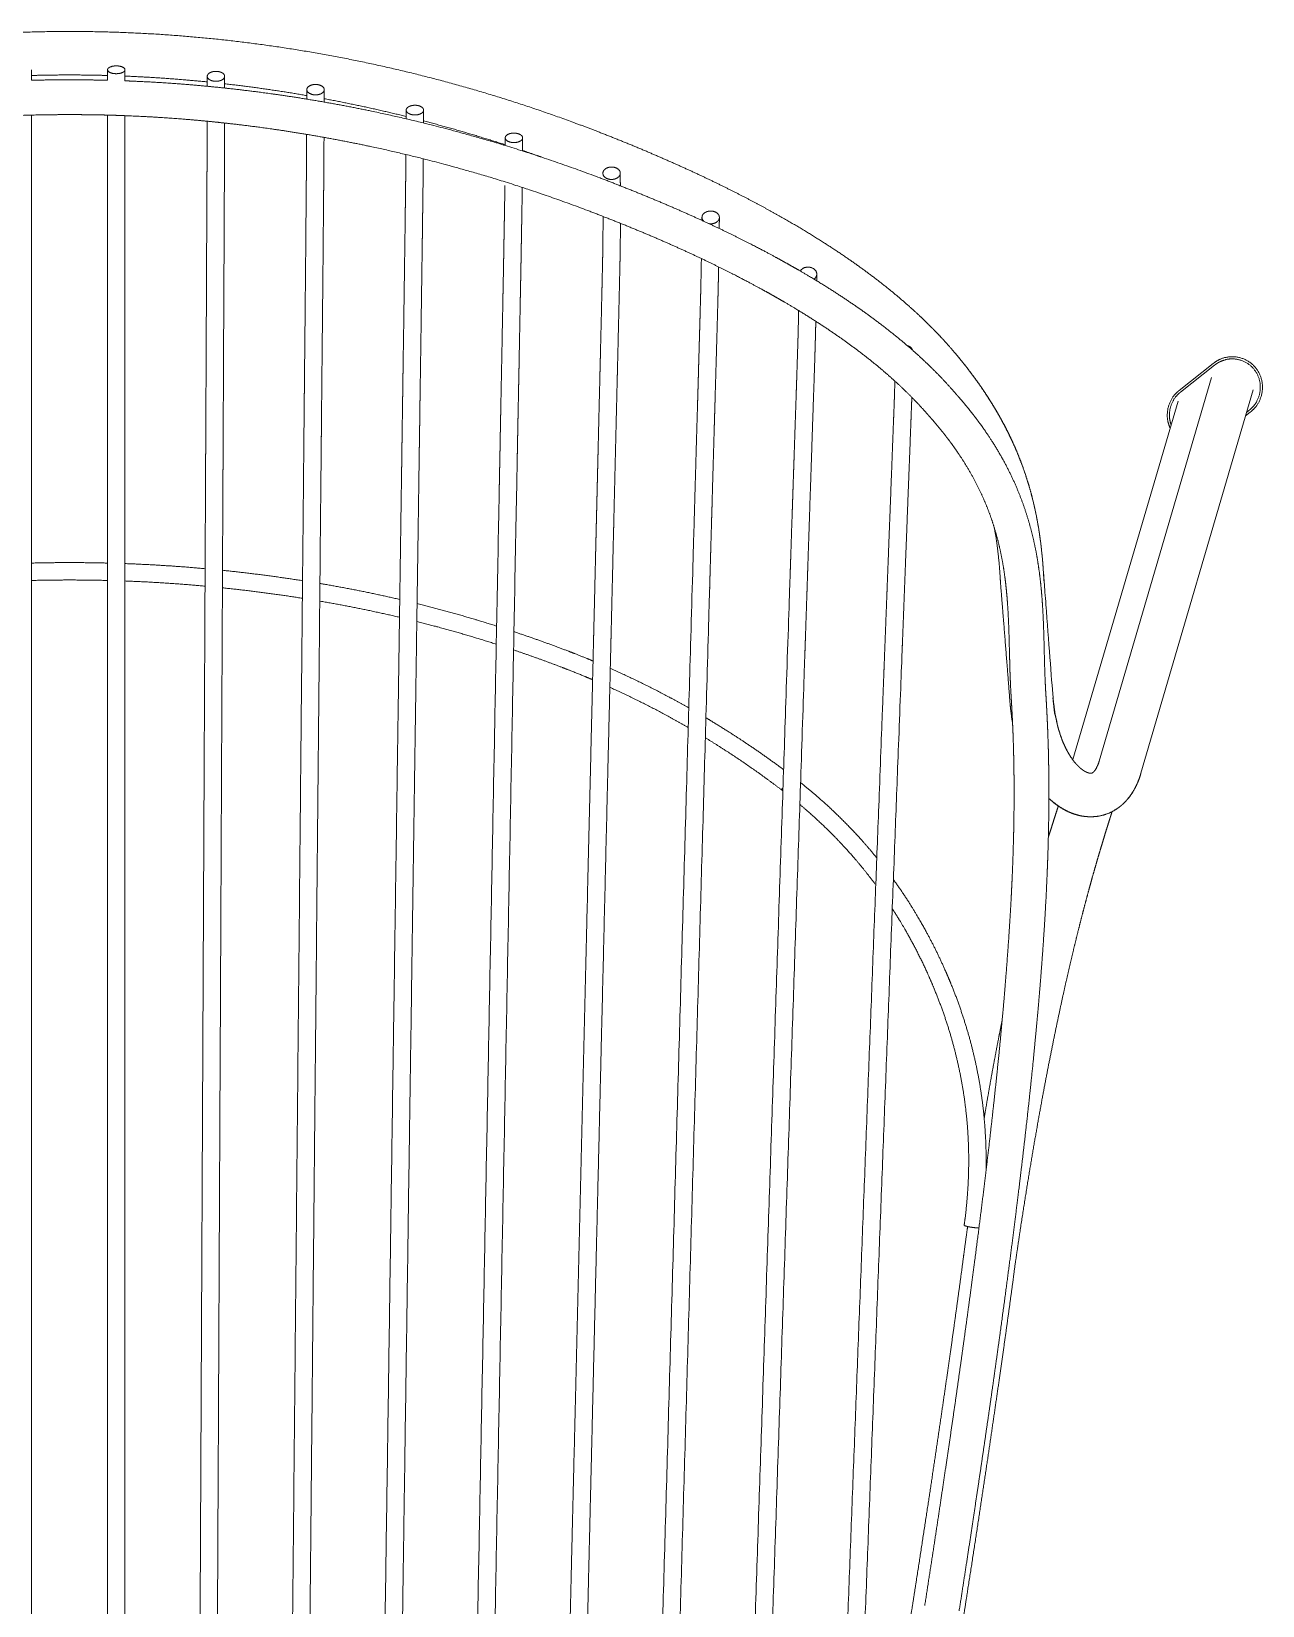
# Model space of a CAD drawing. Header units: centimetres. Extents: x 74334 to 208029, y -167 to 158206.
# Drawn here: x 100882 to 129178, y 122019 to 158206 of the extents above; entities that cross this region are included whole.
import ezdxf

# ---------------------------------------------------------------- set-up
doc = ezdxf.new("R2010")
doc.units = ezdxf.units.CM
doc.header["$LTSCALE"] = 1000
doc.layers.add('2D Drawing', color=7, linetype='Continuous', lineweight=18)

# ---------------------------------------------------------------- blocks, each defined once
blk = doc.blocks.new('Gruppo')
at = {"layer": '2D Drawing'}
for p, q in [((-40213, 78222), (-40213, 77980)), ((-38463, 77980), (-38463, 78222)), ((-38063, 78222), (-38063, 77968)), ((-40213, 77180), (-40213, 76257)), ((-38463, 76257), (-38463, 77180)), ((-38063, 77167), (-38063, 76257)), ((-40213, 76257), (-40213, 26573)), ((-38463, 26573), (-38463, 76257)), ((-38063, 76257), (-38063, 26573)), ((-13050, 71468), (-13830, 70852)), ((-13019, 71429), (-13799, 70813)), ((-15670, 62330), (-13091, 71147)), ((-11993, 71247), (-11993, 71247)), ((-13856, 70605), (-16272, 62362)), ((-12131, 70866), (-14710, 62050)), ((-12308, 70263), (-12196, 70351)), ((-12227, 70391), (-12283, 70346)), ((-17004, 67256), (-17004, 67256)), ((-16285, 62307), (-16285, 62307))]:
    blk.add_line(p, q, dxfattribs=at)
at = {"layer": '2D Drawing', "flags": 128}
for points in [[(-19547, 70224, 0.00461), (-19544, 70220)], [(-33508, 66399, 0.000536), (-33582, 66411)], [(-22940, 61643, 0.000954), (-22976, 61670)]]:
    blk.add_lwpolyline(points, format="xyb", dxfattribs=at)
at = {"layer": '2D Drawing'}
for points in [[(-51520, 76785), (-50068, 77350), (-47062, 78218), (-44761, 78658), (-43219, 78879), (-41670, 79028), (-40116, 79103), (-38560, 79103), (-37006, 79028), (-35457, 78879), (-33915, 78658), (-32384, 78365), (-30866, 78002), (-29365, 77569), (-27883, 77068), (-27156, 76785)], [(-38263, 78311), (-38281, 78311), (-38337, 78307), (-38408, 78286), (-38453, 78255), (-38463, 78230), (-38463, 78214), (-38453, 78188), (-38408, 78157), (-38337, 78136), (-38281, 78132), (-38245, 78132), (-38189, 78136), (-38119, 78157), (-38073, 78188), (-38063, 78214), (-38063, 78230), (-38073, 78255), (-38119, 78286), (-38189, 78307), (-38245, 78311), (-38263, 78311)], [(-36105, 78157), (-36076, 78172), (-36005, 78186), (-35972, 78186)], [(-35972, 78186), (-35957, 78186), (-35912, 78182), (-35853, 78165), (-35805, 78138), (-35784, 78112), (-35780, 78104)], [(-38463, 78091), (-38682, 78097), (-39119, 78103), (-39557, 78103), (-39994, 78097), (-40213, 78091)], [(-40213, 77980), (-40091, 77984), (-39848, 77988), (-39630, 77990), (-39435, 77991), (-39240, 77991), (-39046, 77990), (-38852, 77988), (-38657, 77985), (-38536, 77982), (-38487, 77981), (-38463, 77980)], [(-36172, 77943), (-36643, 77990), (-37589, 78057), (-38063, 78077)], [(-38063, 77968), (-37993, 77965), (-37852, 77959), (-37393, 77938), (-36617, 77884), (-36035, 77830), (-35648, 77789), (-35261, 77744), (-34875, 77695), (-34296, 77614), (-33527, 77489), (-32761, 77347), (-31998, 77187), (-31238, 77010), (-30483, 76816), (-29356, 76499), (-27872, 76011), (-27143, 75734)], [(-36105, 78157), (-36138, 78140), (-36172, 78093), (-36172, 78064), (-36168, 78048), (-36164, 78040)], [(-36172, 77842), (-36172, 77898), (-36172, 78013), (-36172, 78072)], [(-35838, 77987), (-35867, 77972), (-35939, 77958), (-35986, 77958), (-36031, 77961), (-36091, 77978), (-36138, 78006), (-36159, 78031), (-36164, 78040)], [(-35838, 77987), (-35805, 78003), (-35772, 78050), (-35772, 78079), (-35775, 78095), (-35780, 78104)], [(-35772, 78072), (-35772, 78002), (-35772, 77868), (-35772, 77802)], [(-33883, 77629), (-34353, 77711), (-35298, 77846), (-35772, 77900)], [(-33883, 77765), (-33883, 77776), (-33873, 77809), (-33827, 77851), (-33757, 77878), (-33701, 77884), (-33683, 77884)], [(-33483, 77764), (-33483, 77764), (-33483, 77764), (-33483, 77775), (-33493, 77809), (-33539, 77850), (-33609, 77878), (-33665, 77884), (-33683, 77884)], [(-33884, 77547), (-33883, 77600), (-33883, 77709), (-33883, 77765)], [(-33683, 77645), (-33700, 77645), (-33757, 77651), (-33827, 77679), (-33873, 77720), (-33883, 77754), (-33883, 77765), (-33883, 77765), (-33883, 77765)], [(-33483, 77764), (-33483, 77741), (-33518, 77691), (-33553, 77674)], [(-33483, 77764), (-33483, 77729), (-33483, 77660), (-33483, 77589), (-33484, 77516), (-33484, 77479)], [(-31600, 77148), (-32067, 77264), (-33010, 77469), (-33484, 77557)], [(-27427, 74986), (-28139, 75256), (-29589, 75734), (-30691, 76043), (-31428, 76233), (-32170, 76406), (-32916, 76562), (-33665, 76701), (-34415, 76823), (-34980, 76902), (-35358, 76950), (-35735, 76994), (-36114, 77034), (-36681, 77086), (-37439, 77139), (-38009, 77165), (-38388, 77179), (-38673, 77185), (-38863, 77188), (-39053, 77190), (-39243, 77191), (-39433, 77191), (-39623, 77190), (-39813, 77188), (-40003, 77185), (-40288, 77179), (-40667, 77165), (-41236, 77139), (-41994, 77086), (-43130, 76981), (-44637, 76771), (-46134, 76492), (-47619, 76146), (-49087, 75734), (-50537, 75256), (-51249, 74986)], [(-31600, 77094), (-31600, 77143), (-31599, 77244), (-31599, 77296)], [(-31534, 77377), (-31566, 77361), (-31599, 77316), (-31599, 77288), (-31595, 77273), (-31591, 77265)], [(-31199, 77294), (-31199, 77284), (-31209, 77253), (-31255, 77214), (-31324, 77189), (-31381, 77183), (-31413, 77183), (-31458, 77187), (-31518, 77204), (-31566, 77231), (-31587, 77257), (-31591, 77265)], [(-31534, 77377), (-31506, 77392), (-31433, 77406), (-31400, 77406)], [(-31400, 77406), (-31385, 77406), (-31339, 77403), (-31280, 77386), (-31232, 77358), (-31211, 77333), (-31207, 77325)], [(-31199, 77294), (-31199, 77294), (-31199, 77294), (-31199, 77302), (-31203, 77317), (-31207, 77325)], [(-31199, 77294), (-31199, 77249), (-31200, 77161), (-31200, 77088), (-31200, 77028), (-31200, 76998)], [(-33894, 75742), (-33893, 75830), (-33892, 76029), (-33890, 76275), (-33888, 76577), (-33887, 76737)], [(-29323, 76497), (-29788, 76648), (-30727, 76923), (-31200, 77046)], [(-29122, 76766), (-29140, 76766), (-29197, 76761), (-29267, 76736), (-29312, 76698), (-29322, 76668), (-29322, 76648), (-29312, 76618), (-29267, 76579), (-29197, 76554), (-29140, 76549), (-29105, 76549), (-29048, 76554), (-28978, 76578), (-28932, 76616), (-28922, 76647), (-28922, 76666), (-28932, 76697), (-28978, 76735), (-29048, 76760), (-29105, 76766), (-29122, 76766)], [(-27156, 76785), (-26902, 76686), (-26399, 76483), (-25913, 76278), (-25445, 76074), (-24994, 75869), (-24560, 75664), (-24142, 75458), (-23740, 75253), (-23354, 75047), (-22984, 74842), (-22629, 74636), (-22288, 74431), (-21962, 74225), (-21650, 74021), (-21351, 73816), (-21066, 73612), (-20774, 73394), (-20478, 73160), (-20198, 72926), (-19934, 72692), (-19765, 72535), (-19680, 72453), (-19561, 72337), (-19413, 72186), (-19232, 71995), (-19026, 71763), (-18931, 71648)], [(-33488, 76667), (-33489, 76526), (-33490, 76258), (-33492, 76051), (-33493, 75896), (-33493, 75802), (-33494, 75759), (-33494, 75739)], [(-29323, 76481), (-29323, 76524), (-29323, 76613), (-29322, 76658)], [(-28922, 76656), (-28922, 76621), (-28923, 76552), (-28923, 76476), (-28924, 76395), (-28924, 76356)], [(-28493, 76215), (-28600, 76253), (-28816, 76328), (-28924, 76364)], [(-31608, 75922), (-31608, 76005), (-31606, 76181), (-31605, 76273)], [(-31206, 76175), (-31207, 76109), (-31208, 75980), (-31208, 75919)], [(-31617, 75203), (-31616, 75286), (-31613, 75456), (-31612, 75592), (-31611, 75689), (-31610, 75762), (-31609, 75809), (-31609, 75855), (-31609, 75899), (-31608, 75922)], [(-31208, 75919), (-31209, 75895), (-31209, 75851), (-31210, 75741), (-31213, 75498), (-31216, 75272), (-31217, 75198)], [(-27143, 75734), (-26890, 75638), (-26387, 75440), (-25901, 75241), (-25434, 75042), (-24983, 74842), (-24550, 74643), (-24132, 74443), (-23732, 74243), (-23419, 74080), (-23190, 73959), (-23006, 73858), (-22866, 73780), (-22623, 73643), (-22283, 73444), (-21958, 73245), (-21647, 73046), (-21349, 72847), (-21065, 72650), (-20775, 72437), (-20480, 72210), (-20201, 71984), (-19938, 71758), (-19691, 71532), (-19458, 71307), (-19240, 71082), (-19036, 70858), (-18942, 70747)], [(-26878, 75986), (-26896, 75986), (-26953, 75978), (-27023, 75946), (-27068, 75895), (-27078, 75855), (-27078, 75830), (-27068, 75789), (-27023, 75740), (-26953, 75707), (-26896, 75700), (-26861, 75701), (-26804, 75708), (-26734, 75741), (-26688, 75791), (-26678, 75831), (-26678, 75857), (-26688, 75897), (-26734, 75947), (-26804, 75979), (-26861, 75986), (-26878, 75986)], [(-26678, 75843), (-26678, 75770), (-26677, 75625), (-26676, 75554)], [(-29346, 74616), (-29345, 74665), (-29343, 74765), (-29340, 74933), (-29336, 75180), (-29334, 75346), (-29333, 75410), (-29332, 75472), (-29332, 75533), (-29331, 75565)], [(-28932, 75517), (-28932, 75497), (-28932, 75457), (-28934, 75317), (-28939, 74994), (-28944, 74703), (-28946, 74609)], [(-19547, 70224), (-19633, 70324), (-19819, 70529), (-20019, 70736), (-20234, 70944), (-20464, 71154), (-20709, 71366), (-20971, 71579), (-21249, 71793), (-21525, 71995), (-21795, 72183), (-22079, 72373), (-22378, 72564), (-22690, 72755), (-23018, 72948), (-23253, 73080), (-23391, 73157), (-23569, 73254), (-23789, 73371), (-24092, 73529), (-24482, 73723), (-24888, 73918), (-25311, 74113), (-25752, 74308), (-26209, 74503), (-26685, 74697), (-27178, 74892), (-27427, 74986)], [(-24715, 74948), (-24735, 74938), (-24784, 74896), (-24800, 74846), (-24800, 74830)], [(-24715, 74948), (-24688, 74962), (-24628, 74974), (-24573, 74974), (-24484, 74955), (-24423, 74899), (-24413, 74878)], [(-27085, 73802), (-27083, 73895), (-27080, 74100), (-27077, 74323), (-27075, 74563), (-27075, 74731), (-27075, 74810), (-27075, 74851)], [(-26675, 74693), (-26675, 74563), (-26677, 74320), (-26680, 74095), (-26683, 73888), (-26685, 73793)], [(-24801, 74758), (-24801, 74776), (-24800, 74812), (-24800, 74830)], [(-24757, 74738), (-24779, 74759), (-24800, 74807), (-24800, 74829), (-24800, 74830), (-24800, 74830)], [(-24600, 74682), (-24610, 74682), (-24632, 74683), (-24642, 74685)], [(-24400, 74825), (-24400, 74812), (-24411, 74771), (-24456, 74721), (-24526, 74688), (-24582, 74681), (-24600, 74682)], [(-24400, 74825), (-24400, 74826), (-24400, 74826), (-24400, 74839), (-24406, 74865), (-24413, 74878)], [(-24400, 74825), (-24401, 74761), (-24402, 74634), (-24403, 74572)], [(-24834, 72946), (-24831, 73032), (-24827, 73221), (-24822, 73450), (-24816, 73730), (-24814, 73882)], [(-24417, 73690), (-24419, 73591), (-24423, 73402), (-24427, 73211), (-24432, 73022), (-24434, 72935)], [(-22541, 73595), (-22529, 73616), (-22467, 73669), (-22385, 73685), (-22360, 73685)], [(-22360, 73685), (-22342, 73684), (-22286, 73676), (-22216, 73639), (-22171, 73582), (-22161, 73537), (-22161, 73522), (-22161, 73521), (-22161, 73521)], [(-22161, 73521), (-22162, 73492), (-22193, 73430), (-22224, 73407)], [(-22161, 73521), (-22162, 73483), (-22163, 73408), (-22164, 73371)], [(-22593, 72052), (-22589, 72199), (-22582, 72516), (-22578, 72686)], [(-22183, 72439), (-22186, 72335), (-22191, 72136), (-22194, 72041)], [(-22623, 71108), (-22620, 71207), (-22610, 71509), (-22600, 71827), (-22596, 71967), (-22594, 72023), (-22593, 72052)], [(-22194, 72041), (-22194, 72012), (-22196, 71956), (-22198, 71897), (-22199, 71836), (-22201, 71773), (-22203, 71710), (-22205, 71646), (-22207, 71581), (-22212, 71433), (-22219, 71206), (-22223, 71095)], [(-19957, 71773), (-19964, 71791), (-20000, 71843), (-20061, 71876), (-20083, 71882)], [(-18931, 71648), (-18855, 71557), (-18714, 71380), (-18580, 71203), (-18452, 71027), (-18331, 70852), (-18217, 70678), (-18108, 70505), (-18006, 70333), (-17910, 70162), (-17820, 69993), (-17735, 69824), (-17656, 69656), (-17582, 69489), (-17514, 69323), (-17417, 69073), (-17309, 68748), (-17241, 68509), (-17200, 68350), (-17143, 68112), (-17082, 67801), (-17033, 67495), (-16996, 67194), (-16967, 66899), (-16947, 66612), (-16939, 66469)], [(-16882, 65774), (-16947, 66613), (-16967, 66901), (-16996, 67195), (-17033, 67496), (-17082, 67802), (-17143, 68113), (-17200, 68351), (-17242, 68510), (-17310, 68749), (-17418, 69074), (-17514, 69323), (-17583, 69489), (-17656, 69656), (-17735, 69824), (-17820, 69993), (-17910, 70163), (-18006, 70334), (-18108, 70505), (-18217, 70678), (-18331, 70852), (-18452, 71027), (-18580, 71203), (-18714, 71380), (-18855, 71557), (-18931, 71648)], [(-12196, 70351), (-12141, 70394), (-12002, 70553), (-11910, 70820), (-11924, 71101), (-12045, 71357), (-12257, 71545), (-12526, 71634), (-12808, 71610), (-12996, 71512), (-13050, 71468)], [(-13019, 71429), (-12992, 71451), (-12934, 71488), (-12904, 71504)], [(-12227, 70391), (-12179, 70428), (-12057, 70564), (-11968, 70793), (-11964, 71037), (-12049, 71267), (-12211, 71451), (-12430, 71561), (-12674, 71583), (-12850, 71531), (-12904, 71504)], [(-20374, 70794), (-20372, 70859), (-20368, 70994), (-20366, 71065)], [(-20396, 70183), (-20393, 70256), (-20387, 70403), (-20383, 70519), (-20380, 70601), (-20378, 70663), (-20377, 70702), (-20375, 70740), (-20374, 70776), (-20374, 70794)], [(-19977, 70692), (-19977, 70676), (-19978, 70645), (-19980, 70587), (-19983, 70504), (-19988, 70388), (-19993, 70241), (-19996, 70168)], [(-18942, 70747), (-18889, 70687), (-18788, 70569), (-18689, 70450), (-18594, 70331), (-18502, 70211), (-18414, 70093), (-18329, 69974), (-18247, 69856), (-18129, 69677), (-17985, 69443), (-17853, 69210), (-17733, 68978), (-17624, 68747), (-17525, 68518), (-17437, 68291), (-17359, 68065), (-17289, 67841), (-17228, 67618), (-17174, 67398), (-17128, 67180), (-17089, 66963), (-17056, 66749), (-17028, 66537), (-17006, 66328), (-16989, 66140), (-16977, 65981), (-16964, 65778), (-16953, 65531), (-16945, 65314), (-16939, 65118), (-16934, 64925), (-16930, 64734), (-16925, 64545), (-16919, 64359), (-16912, 64175), (-16903, 63993), (-16898, 63901)], [(-14038, 69983), (-14064, 70038), (-14111, 70214), (-14094, 70456), (-13999, 70680), (-13877, 70815), (-13830, 70852)], [(-13799, 70813), (-13840, 70781), (-13947, 70665), (-14036, 70474), (-14063, 70264), (-14034, 70109), (-14016, 70060)], [(-17696, 63851), (-17702, 63949), (-17711, 64140), (-17719, 64332), (-17724, 64523), (-17729, 64714), (-17734, 64905), (-17739, 65097), (-17744, 65288), (-17752, 65498), (-17763, 65734), (-17775, 65926), (-17786, 66075), (-17802, 66249), (-17823, 66443), (-17848, 66636), (-17878, 66831), (-17914, 67026), (-17955, 67222), (-18002, 67418), (-18057, 67616), (-18118, 67814), (-18188, 68014), (-18266, 68215), (-18353, 68418), (-18450, 68622), (-18556, 68828), (-18674, 69036), (-18803, 69246), (-18910, 69407), (-18983, 69514), (-19060, 69621), (-19140, 69728), (-19224, 69837), (-19310, 69945), (-19401, 70055), (-19494, 70164), (-19544, 70220)], [(-17937, 66410), (-17945, 66545), (-17964, 66815), (-17990, 67084), (-18023, 67355), (-18053, 67540), (-18070, 67638), (-18079, 67687)], [(-40213, 66881), (-39775, 66892), (-38900, 66892), (-38463, 66881)], [(-38063, 66869), (-37602, 66852), (-36681, 66794), (-36221, 66752)], [(-35821, 66714), (-35360, 66667), (-34440, 66548), (-33982, 66476)], [(-38463, 66481), (-38900, 66492), (-39775, 66492), (-40213, 66481)], [(-36223, 66351), (-36682, 66393), (-37602, 66452), (-38063, 66469)], [(-33986, 66072), (-34443, 66144), (-35362, 66264), (-35823, 66312)], [(-33508, 66399), (-33066, 66323), (-32185, 66146), (-31747, 66044)], [(-17723, 63708), (-17776, 64403), (-17883, 65748), (-17937, 66410)], [(-33576, 66005), (-33581, 66006), (-33586, 66006)], [(-33576, 66005), (-33576, 66005), (-33576, 66005), (-33576, 66005)], [(-31753, 65635), (-32206, 65741), (-33117, 65927), (-33576, 66005)], [(-31349, 65948), (-30888, 65834), (-29973, 65576), (-29520, 65432)], [(-29528, 65015), (-29980, 65160), (-30894, 65422), (-31355, 65537)], [(-29123, 65303), (-28806, 65198), (-28176, 64972), (-27864, 64853)], [(-28007, 64479), (-28286, 64586), (-28848, 64788), (-29131, 64884)], [(-27864, 64853), (-27723, 64799), (-27443, 64687), (-27304, 64629)], [(-27314, 64199), (-27486, 64272), (-27833, 64412), (-28007, 64479)], [(-26908, 64459), (-26446, 64254), (-25543, 63801), (-25103, 63552)], [(-25116, 63099), (-25554, 63353), (-26456, 63816), (-26918, 64025)], [(-19679, 42915), (-19634, 43207), (-19544, 43791), (-19456, 44363), (-19371, 44924), (-19289, 45473), (-19209, 46012), (-19131, 46539), (-19055, 47056), (-18982, 47562), (-18911, 48058), (-18843, 48543), (-18777, 49019), (-18713, 49484), (-18651, 49939), (-18591, 50385), (-18533, 50822), (-18478, 51249), (-18424, 51667), (-18373, 52076), (-18323, 52476), (-18276, 52867), (-18230, 53250), (-18186, 53624), (-18145, 53990), (-18105, 54349), (-18067, 54699), (-18031, 55042), (-17996, 55377), (-17963, 55705), (-17932, 56025), (-17903, 56338), (-17875, 56645), (-17849, 56945), (-17825, 57238), (-17791, 57666), (-17751, 58216), (-17726, 58610), (-17710, 58867), (-17696, 59118), (-17684, 59364), (-17672, 59605), (-17662, 59841), (-17653, 60073), (-17646, 60299), (-17640, 60521), (-17634, 60739), (-17631, 60952), (-17628, 61162), (-17625, 61476), (-17626, 61872), (-17630, 62155), (-17633, 62344), (-17637, 62530), (-17642, 62713), (-17648, 62894), (-17655, 63073), (-17663, 63250), (-17672, 63424), (-17681, 63597), (-17691, 63768), (-17696, 63851)], [(-16898, 63901), (-16892, 63816), (-16882, 63641), (-16873, 63465), (-16864, 63286), (-16856, 63106), (-16849, 62923), (-16843, 62738), (-16837, 62550), (-16833, 62360), (-16830, 62167), (-16826, 61878), (-16825, 61473), (-16828, 61153), (-16831, 60939), (-16835, 60722), (-16840, 60500), (-16846, 60274), (-16854, 60044), (-16863, 59809), (-16873, 59570), (-16902, 58963), (-16970, 57894), (-17028, 57173), (-17052, 56877), (-17078, 56574), (-17106, 56265), (-17136, 55949), (-17167, 55626), (-17200, 55296), (-17235, 54959), (-17271, 54614), (-17310, 54261), (-17371, 53711), (-17459, 52958), (-17529, 52378), (-17579, 51977), (-17630, 51566), (-17684, 51146), (-17740, 50718), (-17798, 50280), (-17858, 49832), (-17920, 49376), (-17984, 48909), (-18051, 48432), (-18119, 47945), (-18190, 47449), (-18264, 46941), (-18339, 46423), (-18417, 45895), (-18498, 45355), (-18580, 44804), (-18665, 44243), (-18753, 43669), (-18843, 43084), (-18889, 42792)], [(-17661, 63209), (-17664, 63227), (-17671, 63263), (-17690, 63387), (-17715, 63600), (-17723, 63708)], [(-24709, 63324), (-24516, 63208), (-24133, 62969), (-23684, 62675), (-23174, 62318), (-22924, 62132)], [(-22976, 61670), (-23397, 61991), (-24271, 62589), (-24723, 62864)], [(-14710, 62050), (-14732, 61974), (-14788, 61825), (-14856, 61686), (-14936, 61556), (-15011, 61460), (-15071, 61392), (-15104, 61360)], [(-22975, 61671), (-22976, 61670), (-22976, 61670), (-22976, 61670)], [(-22976, 61670), (-22976, 61670), (-22975, 61670), (-22975, 61670)], [(-22938, 61716), (-22955, 61694), (-22974, 61671), (-22975, 61670)], [(-22534, 61833), (-22437, 61756), (-22247, 61599), (-22014, 61397), (-21743, 61147), (-21481, 60888), (-21228, 60623), (-21023, 60392), (-20861, 60201), (-20781, 60103)], [(-20805, 59482), (-20947, 59673), (-21247, 60042), (-21523, 60352), (-21766, 60608), (-22051, 60888), (-22380, 61187), (-22550, 61330)], [(-15372, 61168), (-15380, 61144), (-15395, 61098), (-15426, 61001), (-15473, 60850), (-15522, 60695), (-15571, 60535), (-15620, 60371), (-15670, 60203), (-15721, 60030), (-15772, 59852), (-15824, 59670), (-15876, 59483), (-15928, 59290), (-15981, 59093), (-16035, 58890), (-16088, 58681), (-16143, 58467), (-16197, 58248), (-16252, 58023), (-16307, 57792), (-16363, 57555), (-16418, 57312), (-16475, 57062), (-16531, 56807), (-16587, 56545), (-16644, 56276), (-16701, 56001), (-16758, 55719), (-16816, 55430), (-16873, 55134), (-16931, 54831), (-16989, 54520), (-17046, 54203), (-17104, 53877), (-17162, 53545), (-17220, 53204), (-17278, 52856), (-17336, 52500), (-17394, 52136), (-17452, 51763), (-17510, 51383), (-17567, 50994), (-17596, 50799)], [(-16838, 60578), (-16826, 60617), (-16802, 60694), (-16772, 60788), (-16738, 60897), (-16704, 61003), (-16670, 61106), (-16643, 61191), (-16620, 61262), (-16609, 61296)], [(-16068, 61066), (-16128, 61077), (-16245, 61110), (-16368, 61158), (-16495, 61223), (-16616, 61299), (-16731, 61387), (-16796, 61445), (-16816, 61463), (-16826, 61473)], [(-20400, 59605), (-20244, 59389), (-19953, 58942), (-19725, 58552), (-19548, 58227), (-19381, 57894), (-19223, 57553), (-19149, 57381)], [(-19517, 57224), (-19588, 57391), (-19741, 57720), (-19903, 58041), (-20073, 58356), (-20227, 58618), (-20358, 58830), (-20426, 58935)], [(-18773, 51657), (-18748, 51836), (-18710, 52195), (-18684, 52553), (-18670, 52909), (-18668, 53263), (-18678, 53616), (-18700, 53967), (-18735, 54316), (-18781, 54664), (-18840, 55010), (-18911, 55355), (-18993, 55698), (-19088, 56040), (-19195, 56381), (-19315, 56720), (-19446, 57057), (-19517, 57224)], [(-19149, 57381), (-19076, 57208), (-18939, 56859), (-18816, 56507), (-18705, 56154), (-18606, 55799), (-18520, 55442), (-18447, 55084), (-18386, 54724), (-18337, 54362), (-18302, 53999), (-18276, 53589), (-18266, 53133), (-18271, 52905)], [(-18314, 54119), (-18293, 54244), (-18250, 54493), (-18206, 54748), (-18160, 55007), (-18114, 55261), (-18067, 55509), (-18022, 55751), (-17976, 55987), (-17940, 56169), (-17914, 56298), (-17901, 56362)], [(-18785, 50958), (-18763, 51125), (-18717, 51460), (-18694, 51628)], [(-18433, 51594), (-18463, 51595), (-18542, 51602), (-18595, 51609), (-18651, 51618), (-18720, 51633), (-18764, 51647), (-18773, 51655), (-18773, 51657)], [(-19877, 43461), (-19796, 43983), (-19636, 45028), (-19484, 46036), (-19340, 47006), (-19204, 47942), (-19075, 48842), (-18954, 49708), (-18840, 50542), (-18785, 50958)], [(-17596, 50799), (-17651, 50381), (-17765, 49544), (-17887, 48674), (-18016, 47771), (-18153, 46832), (-18297, 45859), (-18449, 44848), (-18610, 43800), (-18691, 43277)], [(-18691, 43277), (-18735, 42994), (-18824, 42429), (-18914, 41864), (-19006, 41299), (-19099, 40735), (-19193, 40171), (-19288, 39608), (-19384, 39044), (-19481, 38482), (-19579, 37919), (-19703, 37216), (-19853, 36374), (-19955, 35813), (-20006, 35531), (-20058, 35250), (-20109, 34969), (-20160, 34691), (-20211, 34416), (-20236, 34279)]]:
    blk.add_open_spline(points, degree=2, dxfattribs=at)
for points, knots in [([(-33683, 77645), (-33683, 77645), (-33683, 77645), (-33675, 77645), (-33667, 77645), (-33650, 77645), (-33581, 77659), (-33553, 77674)], [0, 0, 0, 0.002107, 0.002107, 0.202529, 0.202529, 0.601264, 1, 1, 1]), ([(-36177, 76140), (-36176, 76232), (-36176, 76324), (-36176, 76420), (-36175, 76631), (-36174, 76861), (-36174, 76929), (-36173, 76970), (-36173, 77011), (-36173, 77025), (-36173, 77039)], [0, 0, 0, 0.200799, 0.200799, 0.410904, 0.621009, 0.831113, 0.831113, 0.957394, 0.957394, 1, 1, 1]), ([(-35773, 76998), (-35774, 76870), (-35775, 76633), (-35776, 76418), (-35776, 76322), (-35776, 76231), (-35777, 76139)], [0, 0, 0, 0.252814, 0.505628, 0.758441, 0.758441, 1, 1, 1]), ([(-36413, 26664), (-36314, 47258), (-36216, 67852), (-36215, 67989), (-36215, 68125), (-36214, 68168), (-36214, 68210), (-36214, 68280), (-36214, 68350), (-36213, 68489), (-36212, 68629), (-36211, 68781), (-36211, 68933), (-36210, 69020), (-36210, 69107), (-36210, 69172), (-36209, 69237), (-36209, 69358), (-36208, 69480), (-36207, 69682), (-36206, 69884), (-36205, 70122), (-36204, 70360), (-36203, 70629), (-36201, 70897), (-36200, 71258), (-36198, 71619), (-36196, 72019), (-36194, 72419), (-36192, 72744), (-36191, 73070), (-36189, 73357), (-36188, 73644), (-36187, 73945), (-36184, 74581), (-36181, 75255), (-36179, 75497), (-36179, 75685), (-36178, 75872), (-36177, 76006), (-36177, 76140)], [0, 0, 0, 0.830725, 0.830725, 0.836215, 0.836215, 0.837947, 0.837947, 0.840751, 0.840751, 0.846391, 0.846391, 0.85251, 0.85251, 0.856034, 0.856034, 0.858642, 0.858642, 0.863556, 0.863556, 0.871694, 0.871694, 0.881303, 0.881303, 0.89213, 0.89213, 0.90669, 0.90669, 0.922827, 0.922827, 0.935953, 0.935953, 0.947538, 0.947538, 0.95966, 0.971782, 0.983905, 0.983905, 0.993291, 0.993291, 1, 1, 1]), ([(-35777, 76139), (-35777, 76005), (-35778, 75871), (-35779, 75683), (-35779, 75496), (-35781, 75253), (-35784, 74580), (-35786, 74022), (-35789, 73338), (-35791, 73020), (-35792, 72755), (-35794, 72491), (-35795, 72226), (-35796, 71960), (-35798, 71620), (-35799, 71279), (-35801, 70969), (-35802, 70659), (-35804, 70427), (-35805, 70195), (-35806, 69991), (-35807, 69786), (-35807, 69613), (-35808, 69440), (-35809, 69334), (-35809, 69227), (-35810, 69166), (-35810, 69105), (-35810, 69018), (-35811, 68931), (-35811, 68779), (-35812, 68627), (-35813, 68487), (-35814, 68348), (-35814, 68278), (-35814, 68209), (-35814, 68166), (-35815, 68123), (-35914, 47393), (-36013, 26663)], [0, 0, 0, 0.007071, 0.007071, 0.016963, 0.016963, 0.029738, 0.042513, 0.055289, 0.068064, 0.068064, 0.078708, 0.078708, 0.089364, 0.089364, 0.103065, 0.103065, 0.115537, 0.115537, 0.124847, 0.124847, 0.133084, 0.133084, 0.140027, 0.140027, 0.144307, 0.144307, 0.146762, 0.146762, 0.150274, 0.150274, 0.156373, 0.156373, 0.161995, 0.161995, 0.16479, 0.16479, 0.166516, 0.166516, 1, 1, 1]), ([(-34363, 26599), (-34188, 44908), (-34013, 63217), (-34000, 64577), (-33987, 65936), (-33979, 66801), (-33970, 67666), (-33969, 67766), (-33968, 67866), (-33966, 68147), (-33963, 68428), (-33958, 68990), (-33952, 69553), (-33947, 70147), (-33941, 70741), (-33937, 71193), (-33932, 71645), (-33928, 72059), (-33924, 72474), (-33920, 72896), (-33913, 73577), (-33909, 74026), (-33905, 74466), (-33902, 74858), (-33899, 75195), (-33896, 75460), (-33895, 75647), (-33894, 75742)], [0, 0, 0, 0.695652, 0.695652, 0.747308, 0.747308, 0.780174, 0.780174, 0.783961, 0.783961, 0.794635, 0.794635, 0.816017, 0.816017, 0.838582, 0.838582, 0.855752, 0.855752, 0.871501, 0.871501, 0.887563, 0.903626, 0.919688, 0.935751, 0.951813, 0.967875, 0.983938, 1, 1, 1]), ([(-33494, 75739), (-33495, 75644), (-33496, 75457), (-33499, 75192), (-33502, 74855), (-33505, 74462), (-33509, 74022), (-33513, 73573), (-33520, 72893), (-33524, 72470), (-33528, 72055), (-33532, 71641), (-33537, 71189), (-33541, 70737), (-33547, 70143), (-33552, 69549), (-33558, 68986), (-33563, 68424), (-33566, 68143), (-33569, 67862), (-33579, 66740), (-33708, 53312), (-33825, 41005), (-33894, 33799), (-33963, 26594)], [0, 0, 0, 0.016063, 0.032125, 0.048188, 0.06425, 0.080313, 0.096375, 0.112438, 0.1285, 0.1285, 0.144249, 0.144249, 0.161419, 0.161419, 0.183983, 0.183983, 0.205364, 0.205364, 0.216038, 0.216038, 0.258645, 0.726235, 0.726235, 1, 1, 1]), ([(-32314, 26554), (-32164, 36997), (-31906, 54977), (-31798, 62514), (-31781, 63697), (-31764, 64880), (-31758, 65295), (-31752, 65709), (-31745, 66192), (-31734, 66982), (-31729, 67287), (-31728, 67366), (-31727, 67445), (-31725, 67565), (-31724, 67685), (-31722, 67812), (-31720, 67939), (-31718, 68091), (-31716, 68242), (-31713, 68404), (-31711, 68566), (-31709, 68705), (-31707, 68844), (-31705, 68979), (-31703, 69114), (-31701, 69256), (-31699, 69398), (-31697, 69572), (-31694, 69746), (-31691, 69992), (-31687, 70238), (-31682, 70589), (-31677, 70940), (-31671, 71352), (-31666, 71719), (-31660, 72069), (-31655, 72419), (-31651, 72753), (-31638, 73640), (-31630, 74240), (-31626, 74488), (-31623, 74758), (-31619, 75053), (-31617, 75203)], [0, 0, 0, 0.413566, 0.71203, 0.71203, 0.758885, 0.758885, 0.775281, 0.775281, 0.794445, 0.806542, 0.806542, 0.809655, 0.809655, 0.814415, 0.814415, 0.819447, 0.819447, 0.825447, 0.825447, 0.831864, 0.831864, 0.837367, 0.837367, 0.842715, 0.842715, 0.848334, 0.848334, 0.855216, 0.855216, 0.864966, 0.864966, 0.878863, 0.878863, 0.895186, 0.895186, 0.910783, 0.910783, 0.925652, 0.940522, 0.955391, 0.970261, 0.98513, 1, 1, 1]), ([(-31217, 75198), (-31219, 75048), (-31223, 74753), (-31226, 74482), (-31230, 74234), (-31236, 73794), (-31249, 72884), (-31255, 72471), (-31259, 72144), (-31264, 71818), (-31268, 71543), (-31272, 71269), (-31277, 70937), (-31282, 70605), (-31286, 70304), (-31290, 70003), (-31294, 69777), (-31297, 69552), (-31300, 69354), (-31303, 69157), (-31305, 68993), (-31307, 68828), (-31309, 68691), (-31311, 68553), (-31314, 68395), (-31316, 68236), (-31318, 68085), (-31320, 67933), (-31322, 67806), (-31324, 67679), (-31326, 67559), (-31327, 67439), (-31331, 67168), (-31341, 66456), (-31348, 66015), (-31377, 63987), (-31533, 53092), (-31660, 44225), (-31735, 39013), (-31810, 33801), (-31862, 30174), (-31914, 26546)], [0, 0, 0, 0.016257, 0.032514, 0.048771, 0.065028, 0.081285, 0.097541, 0.097541, 0.110367, 0.110367, 0.121161, 0.121161, 0.1342, 0.1342, 0.146037, 0.146037, 0.154892, 0.154892, 0.162659, 0.162659, 0.169114, 0.169114, 0.174517, 0.174517, 0.180751, 0.180751, 0.186705, 0.186705, 0.191699, 0.191699, 0.196423, 0.196423, 0.207076, 0.224406, 0.224406, 0.304116, 0.652598, 0.652598, 0.857425, 0.857425, 1, 1, 1]), ([(-30262, 26629), (-29877, 46778), (-29492, 66927), (-29488, 67126), (-29484, 67325), (-29481, 67472), (-29479, 67620), (-29475, 67786), (-29472, 67952), (-29469, 68099), (-29467, 68246), (-29465, 68329), (-29463, 68412), (-29462, 68472), (-29461, 68531), (-29459, 68640), (-29457, 68748), (-29454, 68923), (-29450, 69098), (-29446, 69302), (-29442, 69505), (-29438, 69733), (-29434, 69961), (-29428, 70270), (-29422, 70580), (-29415, 70943), (-29408, 71266), (-29403, 71550), (-29397, 71833), (-29393, 72078), (-29382, 72636), (-29374, 73074), (-29368, 73373), (-29362, 73678), (-29357, 73988), (-29352, 74262), (-29348, 74497), (-29346, 74616)], [0, 0, 0, 0.810508, 0.810508, 0.818512, 0.818512, 0.824452, 0.824452, 0.831126, 0.831126, 0.837033, 0.837033, 0.84038, 0.84038, 0.842783, 0.842783, 0.84714, 0.84714, 0.854184, 0.854184, 0.862361, 0.862361, 0.871544, 0.871544, 0.883976, 0.883976, 0.898588, 0.898588, 0.911429, 0.911429, 0.9225, 0.933572, 0.944643, 0.955714, 0.966786, 0.977857, 0.988929, 1, 1, 1]), ([(-28946, 74609), (-28948, 74490), (-28952, 74255), (-28957, 73980), (-28962, 73670), (-28968, 73365), (-28974, 73067), (-28980, 72755), (-28989, 72272), (-28995, 71965), (-29001, 71665), (-29006, 71364), (-29012, 71074), (-29018, 70783), (-29023, 70499), (-29029, 70215), (-29034, 69953), (-29039, 69692), (-29043, 69484), (-29047, 69276), (-29050, 69103), (-29053, 68929), (-29057, 68762), (-29060, 68594), (-29063, 68435), (-29066, 68276), (-29069, 68110), (-29072, 67944), (-29075, 67778), (-29079, 67612), (-29081, 67465), (-29084, 67317), (-29473, 46969), (-29862, 26622)], [0, 0, 0, 0.012197, 0.024395, 0.036592, 0.048789, 0.060987, 0.073184, 0.085381, 0.097579, 0.097579, 0.109539, 0.109539, 0.121109, 0.121109, 0.132416, 0.132416, 0.142823, 0.142823, 0.151095, 0.151095, 0.158009, 0.158009, 0.164674, 0.164674, 0.171003, 0.171003, 0.177607, 0.177607, 0.18421, 0.18421, 0.190088, 0.190088, 1, 1, 1]), ([(-28212, 26628), (-28168, 28480), (-28124, 30332), (-28093, 31631), (-28061, 32929), (-28018, 34734), (-27975, 36538), (-27937, 38126), (-27899, 39714), (-27850, 41784), (-27800, 43854), (-27781, 44674), (-27761, 45494), (-27599, 52271), (-27437, 59047), (-27398, 60699), (-27358, 62351), (-27344, 62964), (-27329, 63576), (-27319, 63999), (-27309, 64422), (-27305, 64566), (-27302, 64709), (-27295, 65008), (-27278, 65697), (-27263, 66320), (-27258, 66554), (-27256, 66645), (-27254, 66735), (-27250, 66875), (-27247, 67015), (-27244, 67154), (-27240, 67293), (-27237, 67445), (-27233, 67597), (-27229, 67752), (-27226, 67906), (-27222, 68043), (-27219, 68180), (-27215, 68347), (-27211, 68513), (-27206, 68708), (-27202, 68902), (-27196, 69120), (-27191, 69339), (-27184, 69634), (-27177, 69930), (-27169, 70278), (-27161, 70588), (-27155, 70829), (-27149, 71069), (-27146, 71220), (-27142, 71371), (-27138, 71533), (-27134, 71695), (-27130, 71886), (-27117, 72406), (-27108, 72812), (-27101, 73090), (-27095, 73371), (-27088, 73657), (-27085, 73802)], [0, 0, 0, 0.077442, 0.077442, 0.131745, 0.131745, 0.207186, 0.207186, 0.273591, 0.273591, 0.360142, 0.360142, 0.394439, 0.394439, 0.677784, 0.677784, 0.746859, 0.746859, 0.772475, 0.772475, 0.790158, 0.790158, 0.796153, 0.796153, 0.808669, 0.824953, 0.834727, 0.834727, 0.838516, 0.838516, 0.844365, 0.844365, 0.850184, 0.850184, 0.856537, 0.856537, 0.862988, 0.862988, 0.868721, 0.868721, 0.875686, 0.875686, 0.883819, 0.883819, 0.892945, 0.892945, 0.905305, 0.905305, 0.919875, 0.919875, 0.931171, 0.931171, 0.93827, 0.93827, 0.94587, 0.94587, 0.954892, 0.963913, 0.972935, 0.981957, 0.990978, 1, 1, 1]), ([(-26685, 73793), (-26688, 73648), (-26695, 73362), (-26701, 73080), (-26708, 72802), (-26714, 72541), (-26720, 72294), (-26729, 71894), (-26742, 71359), (-26747, 71165), (-26751, 71005), (-26755, 70844), (-26758, 70692), (-26762, 70541), (-26768, 70314), (-26773, 70087), (-26780, 69812), (-26786, 69538), (-26792, 69296), (-26798, 69055), (-26803, 68840), (-26808, 68625), (-26814, 68388), (-26820, 68151), (-26825, 67906), (-26831, 67661), (-26836, 67466), (-26841, 67271), (-26844, 67127), (-26848, 66983), (-26850, 66883), (-26852, 66782), (-26861, 66415), (-26870, 66049), (-26873, 65897), (-26877, 65745), (-26881, 65596), (-26884, 65448), (-26890, 65190), (-26897, 64932), (-26899, 64815), (-26902, 64699), (-26918, 64019), (-26972, 61782), (-27115, 55777), (-27222, 51328), (-27274, 49141), (-27326, 46954), (-27390, 44272), (-27454, 41590), (-27473, 40818), (-27491, 40046), (-27511, 39240), (-27530, 38435), (-27560, 37161), (-27591, 35887), (-27614, 34920), (-27637, 33953), (-27660, 32979), (-27683, 32006), (-27748, 29310), (-27812, 26614)], [0, 0, 0, 0.008129, 0.016257, 0.024386, 0.032515, 0.040643, 0.048772, 0.056901, 0.065029, 0.065029, 0.071764, 0.071764, 0.078136, 0.078136, 0.087666, 0.087666, 0.099178, 0.099178, 0.109321, 0.109321, 0.118334, 0.118334, 0.128287, 0.128287, 0.138575, 0.138575, 0.146749, 0.146749, 0.152788, 0.152788, 0.157022, 0.157022, 0.172402, 0.172402, 0.178789, 0.178789, 0.185005, 0.185005, 0.195839, 0.195839, 0.200739, 0.200739, 0.229276, 0.294601, 0.481347, 0.481347, 0.573134, 0.573134, 0.685715, 0.685715, 0.718111, 0.718111, 0.751923, 0.751923, 0.805385, 0.805385, 0.845988, 0.845988, 0.886837, 0.886837, 1, 1, 1]), ([(-26149, 27074), (-25596, 46346), (-25044, 65618), (-25033, 65999), (-25022, 66380), (-25015, 66616), (-25008, 66852), (-25001, 67124), (-24993, 67395), (-24986, 67628), (-24979, 67860), (-24974, 68041), (-24969, 68221), (-24964, 68381), (-24960, 68540), (-24955, 68721), (-24949, 68901), (-24941, 69189), (-24933, 69477), (-24922, 69850), (-24896, 70730), (-24882, 71218), (-24876, 71457), (-24869, 71698), (-24862, 71942), (-24852, 72281), (-24840, 72721), (-24834, 72946)], [0, 0, 0, 0.796775, 0.796775, 0.812538, 0.812538, 0.822295, 0.822295, 0.833523, 0.833523, 0.843128, 0.843128, 0.850596, 0.850596, 0.857189, 0.857189, 0.864654, 0.864654, 0.876561, 0.876561, 0.891991, 0.907421, 0.922851, 0.93828, 0.95371, 0.96914, 0.98457, 1, 1, 1]), ([(-24434, 72935), (-24437, 72814), (-24444, 72573), (-24454, 72227), (-24466, 71783), (-24476, 71445), (-24483, 71207), (-24489, 70972), (-24493, 70856), (-24496, 70741), (-24499, 70627), (-24503, 70513), (-24506, 70400), (-24510, 70267), (-24514, 70133), (-24520, 69909), (-24527, 69685), (-24535, 69393), (-24545, 69064), (-24553, 68787), (-24561, 68509), (-24566, 68303), (-24572, 68097), (-24578, 67914), (-24583, 67730), (-24587, 67576), (-24592, 67421), (-24595, 67296), (-24599, 67171), (-24604, 66998), (-24609, 66824), (-24615, 66608), (-24621, 66391), (-25185, 46727), (-25749, 27062)], [0, 0, 0, 0.005672, 0.011344, 0.017016, 0.022688, 0.02836, 0.034032, 0.039704, 0.039704, 0.045331, 0.045331, 0.050869, 0.050869, 0.05742, 0.05742, 0.068391, 0.068391, 0.082728, 0.082728, 0.094848, 0.094848, 0.103858, 0.103858, 0.111858, 0.111858, 0.11862, 0.11862, 0.124078, 0.124078, 0.131648, 0.131648, 0.141099, 0.141099, 1, 1, 1]), ([(-24049, 28513), (-23435, 46865), (-22821, 65218), (-22817, 65333), (-22813, 65449), (-22808, 65597), (-22803, 65745), (-22795, 65987), (-22787, 66228), (-22779, 66458), (-22771, 66689), (-22765, 66867), (-22759, 67045), (-22754, 67208), (-22748, 67371), (-22743, 67533), (-22738, 67695), (-22732, 67857), (-22727, 68019), (-22720, 68206), (-22714, 68393), (-22704, 68693), (-22694, 68993), (-22679, 69422), (-22665, 69851), (-22649, 70319), (-22633, 70811), (-22626, 71008), (-22623, 71108)], [0, 0, 0, 0.831486, 0.831486, 0.836719, 0.836719, 0.843444, 0.843444, 0.854374, 0.854374, 0.864811, 0.864811, 0.87289, 0.87289, 0.880258, 0.880258, 0.887614, 0.887614, 0.894956, 0.894956, 0.903417, 0.903417, 0.917013, 0.917013, 0.936451, 0.936451, 0.957634, 0.978817, 1, 1, 1]), ([(-22223, 71095), (-22237, 70664), (-22255, 70156), (-22271, 69668), (-22287, 69180), (-22303, 68712), (-22314, 68400), (-22323, 68137), (-22331, 67874), (-22338, 67681), (-22344, 67487), (-22350, 67314), (-22356, 67141), (-22362, 66951), (-22369, 66760), (-22377, 66514), (-22385, 66268), (-22394, 66011), (-22402, 65755), (-22408, 65597), (-22413, 65440), (-23031, 46970), (-23649, 28500)], [0, 0, 0, 0.016236, 0.016236, 0.031821, 0.031821, 0.046755, 0.046755, 0.059317, 0.059317, 0.068549, 0.068549, 0.076811, 0.076811, 0.085935, 0.085935, 0.097678, 0.097678, 0.109945, 0.109945, 0.117468, 0.117468, 1, 1, 1]), ([(-21838, 32478), (-21230, 48379), (-20622, 64279), (-20613, 64516), (-20604, 64753), (-20597, 64935), (-20590, 65118), (-20580, 65364), (-20571, 65611), (-20561, 65856), (-20552, 66101), (-20544, 66302), (-20537, 66503), (-20530, 66680), (-20523, 66856), (-20517, 67011), (-20511, 67166), (-20503, 67380), (-20495, 67595), (-20484, 67889), (-20442, 68974), (-20428, 69345), (-20418, 69608), (-20408, 69871), (-20402, 70026), (-20396, 70183)], [0, 0, 0, 0.860532, 0.860532, 0.873347, 0.873347, 0.883223, 0.883223, 0.896576, 0.896576, 0.909829, 0.909829, 0.920701, 0.920701, 0.930273, 0.930273, 0.938644, 0.938644, 0.950253, 0.950253, 0.966173, 0.982092, 0.982092, 0.993368, 0.993368, 1, 1, 1]), ([(-19996, 70168), (-20008, 69854), (-20031, 69248), (-20043, 68946), (-20056, 68607), (-20069, 68269), (-20083, 67907), (-20096, 67546), (-20108, 67240), (-20120, 66935), (-20130, 66669), (-20140, 66403), (-20151, 66135), (-20161, 65866), (-20171, 65598), (-20181, 65329), (-20190, 65091), (-20200, 64853), (-20811, 48861), (-21423, 32869)], [0, 0, 0, 0.016217, 0.032434, 0.032434, 0.050591, 0.050591, 0.069977, 0.069977, 0.086361, 0.086361, 0.100631, 0.100631, 0.115024, 0.115024, 0.129422, 0.129422, 0.142189, 0.142189, 1, 1, 1]), ([(-16734, 63782), (-16719, 63695), (-16700, 63524), (-16674, 63362), (-16642, 63209), (-16605, 63065), (-16564, 62931), (-16519, 62806), (-16470, 62691), (-16419, 62586), (-16365, 62490), (-16322, 62421), (-16302, 62393), (-16299, 62389)], [0, 0, 0, 0.089362, 0.178723, 0.268085, 0.357447, 0.446809, 0.53617, 0.625532, 0.714894, 0.804256, 0.893617, 0.982979, 1, 1, 1]), ([(-21346, 34878), (-21338, 34920), (-21330, 34961), (-21318, 35028), (-21306, 35094), (-21290, 35185), (-21238, 35466), (-21187, 35746), (-21136, 36027), (-21034, 36587), (-20885, 37426), (-20761, 38126), (-20664, 38687), (-20567, 39247), (-20471, 39808), (-20376, 40370), (-20283, 40931), (-20190, 41493), (-20099, 42055), (-20009, 42617), (-19920, 43179), (-19877, 43461)], [0, 0, 0, 0.026572, 0.026572, 0.068952, 0.068952, 0.127143, 0.185333, 0.243524, 0.301714, 0.359905, 0.418095, 0.476286, 0.534476, 0.592667, 0.650857, 0.709048, 0.767238, 0.825429, 0.883619, 0.94181, 1, 1, 1])]:
    blk.add_open_spline(points, degree=2, knots=knots, dxfattribs=at)
at = {"layer": '2D Drawing', "lineweight": 18}
for points in [[(-15869, 62048), (-15873, 62048), (-15881, 62049), (-15896, 62051), (-15924, 62058), (-15958, 62072), (-15998, 62092), (-16044, 62120), (-16093, 62158), (-16137, 62198), (-16175, 62236), (-16203, 62266), (-16219, 62285), (-16255, 62327), (-16310, 62403), (-16365, 62489), (-16418, 62585), (-16470, 62690), (-16519, 62806), (-16564, 62930), (-16605, 63065), (-16642, 63208), (-16673, 63361), (-16699, 63524), (-16782, 64141), (-16882, 65774)], [(-15670, 62330), (-15681, 62290), (-15708, 62221), (-15735, 62166), (-15761, 62124), (-15780, 62100), (-15793, 62086), (-15802, 62077), (-15809, 62071), (-15820, 62062), (-15831, 62056), (-15840, 62052), (-15849, 62049), (-15858, 62048), (-15865, 62048), (-15869, 62048)], [(-15899, 61049), (-15859, 61047), (-15778, 61051), (-15663, 61064), (-15519, 61102), (-15381, 61160), (-15252, 61236), (-15170, 61301), (-15125, 61340), (-15071, 61393), (-15011, 61460), (-14936, 61556), (-14856, 61686), (-14788, 61825), (-14732, 61974), (-14710, 62050)], [(-16826, 61473), (-16816, 61464), (-16797, 61446), (-16732, 61388), (-16617, 61300), (-16496, 61223), (-16369, 61158), (-16236, 61107), (-16098, 61070), (-15996, 61055), (-15932, 61050), (-15899, 61049)], [(-16826, 61473), (-16816, 61464), (-16797, 61446), (-16732, 61388), (-16617, 61300), (-16496, 61223), (-16369, 61158), (-16246, 61111), (-16128, 61077), (-16068, 61066)]]:
    blk.add_open_spline(points, degree=2, dxfattribs=at)

msp = doc.modelspace()

# ---------------------------------------------------------------- block references
at = {"layer": '2D Drawing', "color": 7}
msp.add_blockref('Gruppo', (141094, 79104), dxfattribs=at)

doc.saveas('drawing.dxf')
